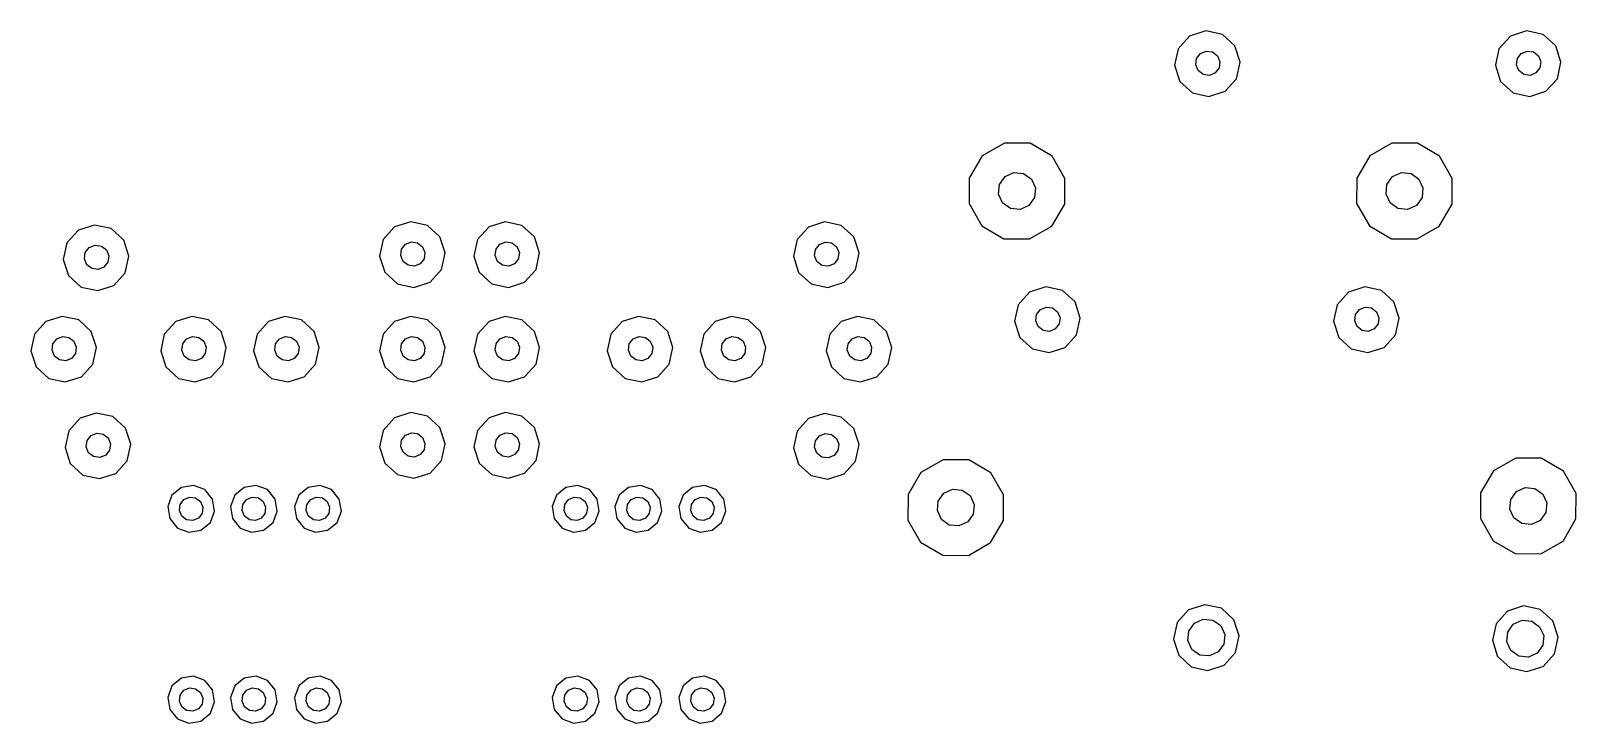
# Model space of a CAD drawing. Extents: x 7 to 220, y 5 to 125.
# Drawn here: x 157.9 to 219.8, y 46.8 to 74.6 of the extents above; entities that cross this region are included whole.
import ezdxf

# ---------------------------------------------------------------- set-up
doc = ezdxf.new("R2010")
doc.units = 0
doc.layers.add('ViasTop', color=7, linetype='CONTINUOUS')

msp = doc.modelspace()

# ---------------------------------------------------------------- linework, layer by layer
at = {"layer": 'ViasTop', "color": 1}
for p, q in [((204.34583, 74.377389), (203.887774, 73.872729)), ((204.994848, 74.585409), (204.34583, 74.377389)), ((205.660924, 74.441051), (204.994848, 74.585409)), ((206.165584, 73.982995), (205.660924, 74.441051)), ((217.20583, 74.377389), (216.747774, 73.872729)), ((217.854848, 74.585409), (217.20583, 74.377389)), ((218.520924, 74.441051), (217.854848, 74.585409)), ((219.025584, 73.982995), (218.520924, 74.441051)), ((203.887774, 73.872729), (203.743416, 73.206653)), ((204.781713, 73.681475), (205.01693, 73.776845)), ((205.01693, 73.776845), (205.268317, 73.741825)), ((205.268317, 73.741825), (205.468515, 73.585805)), ((206.373604, 73.333977), (206.165584, 73.982995)), ((216.747774, 73.872729), (216.603416, 73.206653)), ((217.641713, 73.681475), (217.87693, 73.776845)), ((217.87693, 73.776845), (218.128317, 73.741825)), ((218.128317, 73.741825), (218.328515, 73.585805)), ((219.233604, 73.333977), (219.025584, 73.982995)), ((203.743416, 73.206653), (203.951436, 72.557635)), ((204.590672, 73.22989), (204.625692, 73.481277)), ((204.686042, 72.994673), (204.590672, 73.22989)), ((204.625692, 73.481277), (204.781713, 73.681475)), ((205.528865, 73.099201), (205.372845, 72.899002)), ((205.468515, 73.585805), (205.563885, 73.350588)), ((205.563885, 73.350588), (205.528865, 73.099201)), ((206.229246, 72.667901), (206.373604, 73.333977)), ((216.603416, 73.206653), (216.811436, 72.557635)), ((217.450672, 73.22989), (217.485692, 73.481277)), ((217.546042, 72.994673), (217.450672, 73.22989)), ((217.485692, 73.481277), (217.641713, 73.681475)), ((218.388865, 73.099201), (218.232845, 72.899002)), ((218.328515, 73.585805), (218.423885, 73.350588)), ((218.423885, 73.350588), (218.388865, 73.099201)), ((219.089246, 72.667901), (219.233604, 73.333977)), ((203.951436, 72.557635), (204.456096, 72.099579)), ((204.886241, 72.838652), (204.686042, 72.994673)), ((205.137628, 72.803632), (204.886241, 72.838652)), ((205.372845, 72.899002), (205.137628, 72.803632)), ((205.77119, 72.163241), (206.229246, 72.667901)), ((216.811436, 72.557635), (217.316096, 72.099579)), ((217.746241, 72.838652), (217.546042, 72.994673)), ((217.997628, 72.803632), (217.746241, 72.838652)), ((218.232845, 72.899002), (217.997628, 72.803632)), ((218.63119, 72.163241), (219.089246, 72.667901)), ((204.456096, 72.099579), (205.122172, 71.955221)), ((205.122172, 71.955221), (205.77119, 72.163241)), ((217.316096, 72.099579), (217.982172, 71.955221)), ((217.982172, 71.955221), (218.63119, 72.163241)), ((196.92263, 70.083041), (196.03163, 69.573919)), ((197.94881, 70.078441), (196.92263, 70.083041)), ((198.83523, 69.561377), (197.94881, 70.078441)), ((212.45643, 70.083041), (211.56543, 69.573919)), ((213.48261, 70.078441), (212.45643, 70.083041)), ((214.36903, 69.561377), (213.48261, 70.078441)), ((196.03163, 69.573919), (195.51457, 68.687509)), ((199.34435, 68.670382), (198.83523, 69.561377)), ((211.56543, 69.573919), (211.04837, 68.687509)), ((214.87815, 68.670382), (214.36903, 69.561377)), ((196.94932, 68.743485), (197.30216, 68.904997)), ((197.30216, 68.904997), (197.68848, 68.868447)), ((197.68848, 68.868447), (198.00477, 68.643638)), ((212.48312, 68.743485), (212.83596, 68.904997)), ((212.83596, 68.904997), (213.22228, 68.868447)), ((213.22228, 68.868447), (213.53857, 68.643638)), ((195.51457, 68.687509), (195.50957, 67.661323)), ((196.68801, 68.040873), (196.72451, 68.427194)), ((196.72451, 68.427194), (196.94932, 68.743485)), ((198.00477, 68.643638), (198.16628, 68.290803)), ((198.16628, 68.290803), (198.12978, 67.904482)), ((199.33935, 67.644196), (199.34435, 68.670382)), ((211.04837, 68.687509), (211.04337, 67.661323)), ((212.22181, 68.040873), (212.25831, 68.427194)), ((212.25831, 68.427194), (212.48312, 68.743485)), ((213.53857, 68.643638), (213.70008, 68.290803)), ((213.70008, 68.290803), (213.66358, 67.904482)), ((214.87315, 67.644196), (214.87815, 68.670382)), ((195.50957, 67.661323), (196.0187, 66.770327)), ((196.84952, 67.688038), (196.68801, 68.040873)), ((197.16581, 67.463229), (196.84952, 67.688038)), ((197.90497, 67.5882), (197.55213, 67.426689)), ((198.12978, 67.904482), (197.90497, 67.5882)), ((198.82229, 66.757785), (199.33935, 67.644196)), ((211.04337, 67.661323), (211.5525, 66.770327)), ((212.38332, 67.688038), (212.22181, 68.040873)), ((212.69961, 67.463229), (212.38332, 67.688038)), ((213.43877, 67.5882), (213.08593, 67.426689)), ((213.66358, 67.904482), (213.43877, 67.5882)), ((214.35609, 66.757785), (214.87315, 67.644196)), ((173.124848, 66.933609), (172.47583, 66.725589)), ((173.790924, 66.789251), (173.124848, 66.933609)), ((176.909848, 66.933609), (176.26083, 66.725589)), ((177.575924, 66.789251), (176.909848, 66.933609)), ((189.715848, 66.929509), (189.06683, 66.721489)), ((190.381924, 66.785151), (189.715848, 66.929509)), ((197.55213, 67.426689), (197.16581, 67.463229)), ((213.08593, 67.426689), (212.69961, 67.463229)), ((159.79683, 66.595389), (159.338774, 66.090729)), ((160.445848, 66.803409), (159.79683, 66.595389)), ((161.111924, 66.659051), (160.445848, 66.803409)), ((161.616584, 66.200995), (161.111924, 66.659051)), ((172.47583, 66.725589), (172.017774, 66.220929)), ((174.295584, 66.331195), (173.790924, 66.789251)), ((174.503604, 65.682177), (174.295584, 66.331195)), ((176.26083, 66.725589), (175.802774, 66.220929)), ((178.080584, 66.331195), (177.575924, 66.789251)), ((178.288604, 65.682177), (178.080584, 66.331195)), ((189.06683, 66.721489), (188.608774, 66.216829)), ((190.886584, 66.327095), (190.381924, 66.785151)), ((191.094604, 65.678077), (190.886584, 66.327095)), ((196.0187, 66.770327), (196.90511, 66.253264)), ((197.93129, 66.248664), (198.82229, 66.757785)), ((211.5525, 66.770327), (212.43891, 66.253264)), ((213.46509, 66.248664), (214.35609, 66.757785)), ((159.338774, 66.090729), (159.194416, 65.424653)), ((160.041672, 65.44789), (160.076692, 65.699277)), ((160.076692, 65.699277), (160.232713, 65.899475)), ((160.232713, 65.899475), (160.46793, 65.994845)), ((160.46793, 65.994845), (160.719317, 65.959825)), ((160.719317, 65.959825), (160.919515, 65.803805)), ((160.919515, 65.803805), (161.014885, 65.568588)), ((161.824604, 65.551977), (161.616584, 66.200995)), ((172.017774, 66.220929), (171.873416, 65.554853)), ((172.720672, 65.57809), (172.755692, 65.829477)), ((172.755692, 65.829477), (172.911713, 66.029675)), ((172.911713, 66.029675), (173.14693, 66.125045)), ((173.14693, 66.125045), (173.398317, 66.090025)), ((173.398317, 66.090025), (173.598515, 65.934005)), ((173.598515, 65.934005), (173.693885, 65.698788)), ((173.693885, 65.698788), (173.658865, 65.447401)), ((174.359246, 65.016101), (174.503604, 65.682177)), ((175.802774, 66.220929), (175.658416, 65.554853)), ((176.505672, 65.57809), (176.540692, 65.829477)), ((176.540692, 65.829477), (176.696713, 66.029675)), ((176.696713, 66.029675), (176.93193, 66.125045)), ((176.93193, 66.125045), (177.183317, 66.090025)), ((177.183317, 66.090025), (177.383515, 65.934005)), ((177.383515, 65.934005), (177.478885, 65.698788)), ((177.478885, 65.698788), (177.443865, 65.447401)), ((178.144246, 65.016101), (178.288604, 65.682177)), ((188.608774, 66.216829), (188.464416, 65.550753)), ((189.311672, 65.57399), (189.346692, 65.825377)), ((189.346692, 65.825377), (189.502713, 66.025575)), ((189.502713, 66.025575), (189.73793, 66.120945)), ((189.73793, 66.120945), (189.989317, 66.085925)), ((189.989317, 66.085925), (190.189515, 65.929905)), ((190.189515, 65.929905), (190.284885, 65.694688)), ((190.284885, 65.694688), (190.249865, 65.443301)), ((190.950246, 65.012001), (191.094604, 65.678077)), ((196.90511, 66.253264), (197.93129, 66.248664)), ((212.43891, 66.253264), (213.46509, 66.248664)), ((159.194416, 65.424653), (159.402436, 64.775635)), ((160.137042, 65.212673), (160.041672, 65.44789)), ((160.337241, 65.056652), (160.137042, 65.212673)), ((160.588628, 65.021632), (160.337241, 65.056652)), ((160.823845, 65.117002), (160.588628, 65.021632)), ((160.979865, 65.317201), (160.823845, 65.117002)), ((161.014885, 65.568588), (160.979865, 65.317201)), ((161.680246, 64.885901), (161.824604, 65.551977)), ((171.873416, 65.554853), (172.081436, 64.905835)), ((172.816042, 65.342873), (172.720672, 65.57809)), ((173.016241, 65.186852), (172.816042, 65.342873)), ((173.267628, 65.151832), (173.016241, 65.186852)), ((173.502845, 65.247202), (173.267628, 65.151832)), ((173.658865, 65.447401), (173.502845, 65.247202)), ((175.658416, 65.554853), (175.866436, 64.905835)), ((176.601042, 65.342873), (176.505672, 65.57809)), ((176.801241, 65.186852), (176.601042, 65.342873)), ((177.052628, 65.151832), (176.801241, 65.186852)), ((177.287845, 65.247202), (177.052628, 65.151832)), ((177.443865, 65.447401), (177.287845, 65.247202)), ((188.464416, 65.550753), (188.672436, 64.901735)), ((189.407042, 65.338773), (189.311672, 65.57399)), ((189.607241, 65.182752), (189.407042, 65.338773)), ((189.858628, 65.147732), (189.607241, 65.182752)), ((190.093845, 65.243102), (189.858628, 65.147732)), ((190.249865, 65.443301), (190.093845, 65.243102)), ((159.402436, 64.775635), (159.907096, 64.317579)), ((161.22219, 64.381241), (161.680246, 64.885901)), ((172.081436, 64.905835), (172.586096, 64.447779)), ((172.586096, 64.447779), (173.252172, 64.303421)), ((173.252172, 64.303421), (173.90119, 64.511441)), ((173.90119, 64.511441), (174.359246, 65.016101)), ((175.866436, 64.905835), (176.371096, 64.447779)), ((176.371096, 64.447779), (177.037172, 64.303421)), ((177.037172, 64.303421), (177.68619, 64.511441)), ((177.68619, 64.511441), (178.144246, 65.016101)), ((188.672436, 64.901735), (189.177096, 64.443679)), ((189.177096, 64.443679), (189.843172, 64.299321)), ((189.843172, 64.299321), (190.49219, 64.507341)), ((190.49219, 64.507341), (190.950246, 65.012001)), ((159.907096, 64.317579), (160.573172, 64.173221)), ((160.573172, 64.173221), (161.22219, 64.381241)), ((197.93383, 64.112889), (197.475774, 63.608229)), ((198.582848, 64.320909), (197.93383, 64.112889)), ((199.248924, 64.176551), (198.582848, 64.320909)), ((199.753584, 63.718495), (199.248924, 64.176551)), ((210.71883, 64.112889), (210.260774, 63.608229)), ((211.367848, 64.320909), (210.71883, 64.112889)), ((212.033924, 64.176551), (211.367848, 64.320909)), ((212.538584, 63.718495), (212.033924, 64.176551)), ((197.475774, 63.608229), (197.331416, 62.942153)), ((198.178672, 62.96539), (198.213692, 63.216777)), ((198.213692, 63.216777), (198.369713, 63.416975)), ((198.369713, 63.416975), (198.60493, 63.512345)), ((198.60493, 63.512345), (198.856317, 63.477325)), ((198.856317, 63.477325), (199.056515, 63.321305)), ((199.056515, 63.321305), (199.151885, 63.086088)), ((199.961604, 63.069477), (199.753584, 63.718495)), ((210.260774, 63.608229), (210.116416, 62.942153)), ((210.963672, 62.96539), (210.998692, 63.216777)), ((210.998692, 63.216777), (211.154713, 63.416975)), ((211.154713, 63.416975), (211.38993, 63.512345)), ((211.38993, 63.512345), (211.641317, 63.477325)), ((211.641317, 63.477325), (211.841515, 63.321305)), ((211.841515, 63.321305), (211.936885, 63.086088)), ((212.746604, 63.069477), (212.538584, 63.718495)), ((158.49783, 62.932789), (158.039774, 62.428129)), ((159.146848, 63.140809), (158.49783, 62.932789)), ((159.812924, 62.996451), (159.146848, 63.140809)), ((160.317584, 62.538395), (159.812924, 62.996451)), ((163.70183, 62.932789), (163.243774, 62.428129)), ((164.350848, 63.140809), (163.70183, 62.932789)), ((165.016924, 62.996451), (164.350848, 63.140809)), ((165.521584, 62.538395), (165.016924, 62.996451)), ((167.42583, 62.932789), (166.967774, 62.428129)), ((168.074848, 63.140809), (167.42583, 62.932789)), ((168.740924, 62.996451), (168.074848, 63.140809)), ((169.245584, 62.538395), (168.740924, 62.996451)), ((172.47583, 62.932789), (172.017774, 62.428129)), ((173.124848, 63.140809), (172.47583, 62.932789)), ((173.790924, 62.996451), (173.124848, 63.140809)), ((174.295584, 62.538395), (173.790924, 62.996451)), ((176.26083, 62.932789), (175.802774, 62.428129)), ((176.909848, 63.140809), (176.26083, 62.932789)), ((177.575924, 62.996451), (176.909848, 63.140809)), ((178.080584, 62.538395), (177.575924, 62.996451)), ((181.60483, 62.932789), (181.146774, 62.428129)), ((182.253848, 63.140809), (181.60483, 62.932789)), ((182.919924, 62.996451), (182.253848, 63.140809)), ((183.424584, 62.538395), (182.919924, 62.996451)), ((185.32983, 62.932789), (184.871774, 62.428129)), ((185.978848, 63.140809), (185.32983, 62.932789)), ((186.644924, 62.996451), (185.978848, 63.140809)), ((187.149584, 62.538395), (186.644924, 62.996451)), ((190.37883, 62.932789), (189.920774, 62.428129)), ((191.027848, 63.140809), (190.37883, 62.932789)), ((191.693924, 62.996451), (191.027848, 63.140809)), ((192.198584, 62.538395), (191.693924, 62.996451)), ((197.331416, 62.942153), (197.539436, 62.293135)), ((198.274042, 62.730173), (198.178672, 62.96539)), ((198.474241, 62.574152), (198.274042, 62.730173)), ((198.725628, 62.539132), (198.474241, 62.574152)), ((198.960845, 62.634502), (198.725628, 62.539132)), ((199.116865, 62.834701), (198.960845, 62.634502)), ((199.151885, 63.086088), (199.116865, 62.834701)), ((199.817246, 62.403401), (199.961604, 63.069477)), ((210.116416, 62.942153), (210.324436, 62.293135)), ((211.059042, 62.730173), (210.963672, 62.96539)), ((211.259241, 62.574152), (211.059042, 62.730173)), ((211.510628, 62.539132), (211.259241, 62.574152)), ((211.745845, 62.634502), (211.510628, 62.539132)), ((211.901865, 62.834701), (211.745845, 62.634502)), ((211.936885, 63.086088), (211.901865, 62.834701)), ((212.602246, 62.403401), (212.746604, 63.069477)), ((158.039774, 62.428129), (157.895416, 61.762053)), ((158.742672, 61.78529), (158.777692, 62.036677)), ((158.777692, 62.036677), (158.933713, 62.236875)), ((158.933713, 62.236875), (159.16893, 62.332245)), ((159.16893, 62.332245), (159.420317, 62.297225)), ((159.420317, 62.297225), (159.620515, 62.141205)), ((159.620515, 62.141205), (159.715885, 61.905988)), ((160.525604, 61.889377), (160.317584, 62.538395)), ((163.243774, 62.428129), (163.099416, 61.762053)), ((163.946672, 61.78529), (163.981692, 62.036677)), ((163.981692, 62.036677), (164.137713, 62.236875)), ((164.137713, 62.236875), (164.37293, 62.332245)), ((164.37293, 62.332245), (164.624317, 62.297225)), ((164.624317, 62.297225), (164.824515, 62.141205)), ((164.824515, 62.141205), (164.919885, 61.905988)), ((165.729604, 61.889377), (165.521584, 62.538395)), ((166.967774, 62.428129), (166.823416, 61.762053)), ((167.670672, 61.78529), (167.705692, 62.036677)), ((167.705692, 62.036677), (167.861713, 62.236875)), ((167.861713, 62.236875), (168.09693, 62.332245)), ((168.09693, 62.332245), (168.348317, 62.297225)), ((168.348317, 62.297225), (168.548515, 62.141205)), ((168.548515, 62.141205), (168.643885, 61.905988)), ((169.453604, 61.889377), (169.245584, 62.538395)), ((172.017774, 62.428129), (171.873416, 61.762053)), ((172.720672, 61.78529), (172.755692, 62.036677)), ((172.755692, 62.036677), (172.911713, 62.236875)), ((172.911713, 62.236875), (173.14693, 62.332245)), ((173.14693, 62.332245), (173.398317, 62.297225)), ((173.398317, 62.297225), (173.598515, 62.141205)), ((173.598515, 62.141205), (173.693885, 61.905988)), ((174.503604, 61.889377), (174.295584, 62.538395)), ((175.802774, 62.428129), (175.658416, 61.762053)), ((176.505672, 61.78529), (176.540692, 62.036677)), ((176.540692, 62.036677), (176.696713, 62.236875)), ((176.696713, 62.236875), (176.93193, 62.332245)), ((176.93193, 62.332245), (177.183317, 62.297225)), ((177.183317, 62.297225), (177.383515, 62.141205)), ((177.383515, 62.141205), (177.478885, 61.905988)), ((178.288604, 61.889377), (178.080584, 62.538395)), ((181.146774, 62.428129), (181.002416, 61.762053)), ((181.849672, 61.78529), (181.884692, 62.036677)), ((181.884692, 62.036677), (182.040713, 62.236875)), ((182.040713, 62.236875), (182.27593, 62.332245)), ((182.27593, 62.332245), (182.527317, 62.297225)), ((182.527317, 62.297225), (182.727515, 62.141205)), ((182.727515, 62.141205), (182.822885, 61.905988)), ((183.632604, 61.889377), (183.424584, 62.538395)), ((184.871774, 62.428129), (184.727416, 61.762053)), ((185.574672, 61.78529), (185.609692, 62.036677)), ((185.609692, 62.036677), (185.765713, 62.236875)), ((185.765713, 62.236875), (186.00093, 62.332245)), ((186.00093, 62.332245), (186.252317, 62.297225)), ((186.252317, 62.297225), (186.452515, 62.141205)), ((186.452515, 62.141205), (186.547885, 61.905988)), ((187.357604, 61.889377), (187.149584, 62.538395)), ((189.920774, 62.428129), (189.776416, 61.762053)), ((190.623672, 61.78529), (190.658692, 62.036677)), ((190.658692, 62.036677), (190.814713, 62.236875)), ((190.814713, 62.236875), (191.04993, 62.332245)), ((191.04993, 62.332245), (191.301317, 62.297225)), ((191.301317, 62.297225), (191.501515, 62.141205)), ((191.501515, 62.141205), (191.596885, 61.905988)), ((192.406604, 61.889377), (192.198584, 62.538395)), ((197.539436, 62.293135), (198.044096, 61.835079)), ((199.35919, 61.898741), (199.817246, 62.403401)), ((210.324436, 62.293135), (210.829096, 61.835079)), ((212.14419, 61.898741), (212.602246, 62.403401)), ((157.895416, 61.762053), (158.103436, 61.113035)), ((158.838042, 61.550073), (158.742672, 61.78529)), ((159.038241, 61.394052), (158.838042, 61.550073)), ((159.289628, 61.359032), (159.038241, 61.394052)), ((159.524845, 61.454402), (159.289628, 61.359032)), ((159.680865, 61.654601), (159.524845, 61.454402)), ((159.715885, 61.905988), (159.680865, 61.654601)), ((160.381246, 61.223301), (160.525604, 61.889377)), ((163.099416, 61.762053), (163.307436, 61.113035)), ((164.042042, 61.550073), (163.946672, 61.78529)), ((164.242241, 61.394052), (164.042042, 61.550073)), ((164.493628, 61.359032), (164.242241, 61.394052)), ((164.728845, 61.454402), (164.493628, 61.359032)), ((164.884865, 61.654601), (164.728845, 61.454402)), ((164.919885, 61.905988), (164.884865, 61.654601)), ((165.585246, 61.223301), (165.729604, 61.889377)), ((166.823416, 61.762053), (167.031436, 61.113035)), ((167.766042, 61.550073), (167.670672, 61.78529)), ((167.966241, 61.394052), (167.766042, 61.550073)), ((168.217628, 61.359032), (167.966241, 61.394052)), ((168.452845, 61.454402), (168.217628, 61.359032)), ((168.608865, 61.654601), (168.452845, 61.454402)), ((168.643885, 61.905988), (168.608865, 61.654601)), ((169.309246, 61.223301), (169.453604, 61.889377)), ((171.873416, 61.762053), (172.081436, 61.113035)), ((172.816042, 61.550073), (172.720672, 61.78529)), ((173.016241, 61.394052), (172.816042, 61.550073)), ((173.267628, 61.359032), (173.016241, 61.394052)), ((173.502845, 61.454402), (173.267628, 61.359032)), ((173.658865, 61.654601), (173.502845, 61.454402)), ((173.693885, 61.905988), (173.658865, 61.654601)), ((174.359246, 61.223301), (174.503604, 61.889377)), ((175.658416, 61.762053), (175.866436, 61.113035)), ((176.601042, 61.550073), (176.505672, 61.78529)), ((176.801241, 61.394052), (176.601042, 61.550073)), ((177.052628, 61.359032), (176.801241, 61.394052)), ((177.287845, 61.454402), (177.052628, 61.359032)), ((177.443865, 61.654601), (177.287845, 61.454402)), ((177.478885, 61.905988), (177.443865, 61.654601)), ((178.144246, 61.223301), (178.288604, 61.889377)), ((181.002416, 61.762053), (181.210436, 61.113035)), ((181.945042, 61.550073), (181.849672, 61.78529)), ((182.145241, 61.394052), (181.945042, 61.550073)), ((182.396628, 61.359032), (182.145241, 61.394052)), ((182.631845, 61.454402), (182.396628, 61.359032)), ((182.787865, 61.654601), (182.631845, 61.454402)), ((182.822885, 61.905988), (182.787865, 61.654601)), ((183.488246, 61.223301), (183.632604, 61.889377)), ((184.727416, 61.762053), (184.935436, 61.113035)), ((185.670042, 61.550073), (185.574672, 61.78529)), ((185.870241, 61.394052), (185.670042, 61.550073)), ((186.121628, 61.359032), (185.870241, 61.394052)), ((186.356845, 61.454402), (186.121628, 61.359032)), ((186.512865, 61.654601), (186.356845, 61.454402)), ((186.547885, 61.905988), (186.512865, 61.654601)), ((187.213246, 61.223301), (187.357604, 61.889377)), ((189.776416, 61.762053), (189.984436, 61.113035)), ((190.719042, 61.550073), (190.623672, 61.78529)), ((190.919241, 61.394052), (190.719042, 61.550073)), ((191.170628, 61.359032), (190.919241, 61.394052)), ((191.405845, 61.454402), (191.170628, 61.359032)), ((191.561865, 61.654601), (191.405845, 61.454402)), ((191.596885, 61.905988), (191.561865, 61.654601)), ((192.262246, 61.223301), (192.406604, 61.889377)), ((198.044096, 61.835079), (198.710172, 61.690721)), ((198.710172, 61.690721), (199.35919, 61.898741)), ((210.829096, 61.835079), (211.495172, 61.690721)), ((211.495172, 61.690721), (212.14419, 61.898741)), ((158.103436, 61.113035), (158.608096, 60.654979)), ((159.274172, 60.510621), (159.92319, 60.718641)), ((159.92319, 60.718641), (160.381246, 61.223301)), ((163.307436, 61.113035), (163.812096, 60.654979)), ((164.478172, 60.510621), (165.12719, 60.718641)), ((165.12719, 60.718641), (165.585246, 61.223301)), ((167.031436, 61.113035), (167.536096, 60.654979)), ((168.202172, 60.510621), (168.85119, 60.718641)), ((168.85119, 60.718641), (169.309246, 61.223301)), ((172.081436, 61.113035), (172.586096, 60.654979)), ((173.252172, 60.510621), (173.90119, 60.718641)), ((173.90119, 60.718641), (174.359246, 61.223301)), ((175.866436, 61.113035), (176.371096, 60.654979)), ((177.037172, 60.510621), (177.68619, 60.718641)), ((177.68619, 60.718641), (178.144246, 61.223301)), ((181.210436, 61.113035), (181.715096, 60.654979)), ((182.381172, 60.510621), (183.03019, 60.718641)), ((183.03019, 60.718641), (183.488246, 61.223301)), ((184.935436, 61.113035), (185.440096, 60.654979)), ((186.106172, 60.510621), (186.75519, 60.718641)), ((186.75519, 60.718641), (187.213246, 61.223301)), ((189.984436, 61.113035), (190.489096, 60.654979)), ((191.155172, 60.510621), (191.80419, 60.718641)), ((191.80419, 60.718641), (192.262246, 61.223301)), ((158.608096, 60.654979), (159.274172, 60.510621)), ((163.812096, 60.654979), (164.478172, 60.510621)), ((167.536096, 60.654979), (168.202172, 60.510621)), ((172.586096, 60.654979), (173.252172, 60.510621)), ((176.371096, 60.654979), (177.037172, 60.510621)), ((181.715096, 60.654979), (182.381172, 60.510621)), ((185.440096, 60.654979), (186.106172, 60.510621)), ((190.489096, 60.654979), (191.155172, 60.510621)), ((159.86883, 59.057089), (159.410774, 58.552429)), ((160.517848, 59.265109), (159.86883, 59.057089)), ((161.183924, 59.120751), (160.517848, 59.265109)), ((161.688584, 58.662695), (161.183924, 59.120751)), ((172.47583, 59.074289), (172.017774, 58.569629)), ((173.124848, 59.282309), (172.47583, 59.074289)), ((173.790924, 59.137951), (173.124848, 59.282309)), ((174.295584, 58.679895), (173.790924, 59.137951)), ((176.26083, 59.074289), (175.802774, 58.569629)), ((176.909848, 59.282309), (176.26083, 59.074289)), ((177.575924, 59.137951), (176.909848, 59.282309)), ((178.080584, 58.679895), (177.575924, 59.137951)), ((189.06683, 59.040089), (188.608774, 58.535429)), ((189.715848, 59.248109), (189.06683, 59.040089)), ((190.381924, 59.103751), (189.715848, 59.248109)), ((190.886584, 58.645695), (190.381924, 59.103751)), ((159.410774, 58.552429), (159.266416, 57.886353)), ((160.148692, 58.160977), (160.304713, 58.361175)), ((160.304713, 58.361175), (160.53993, 58.456545)), ((160.53993, 58.456545), (160.791317, 58.421525)), ((160.791317, 58.421525), (160.991515, 58.265505)), ((160.991515, 58.265505), (161.086885, 58.030288)), ((161.896604, 58.013677), (161.688584, 58.662695)), ((172.017774, 58.569629), (171.873416, 57.903553)), ((172.755692, 58.178177), (172.911713, 58.378375)), ((172.911713, 58.378375), (173.14693, 58.473745)), ((173.14693, 58.473745), (173.398317, 58.438725)), ((173.398317, 58.438725), (173.598515, 58.282705)), ((173.598515, 58.282705), (173.693885, 58.047488)), ((174.503604, 58.030877), (174.295584, 58.679895)), ((175.802774, 58.569629), (175.658416, 57.903553)), ((176.540692, 58.178177), (176.696713, 58.378375)), ((176.696713, 58.378375), (176.93193, 58.473745)), ((176.93193, 58.473745), (177.183317, 58.438725)), ((177.183317, 58.438725), (177.383515, 58.282705)), ((177.383515, 58.282705), (177.478885, 58.047488)), ((178.288604, 58.030877), (178.080584, 58.679895)), ((188.608774, 58.535429), (188.464416, 57.869353)), ((189.346692, 58.143977), (189.502713, 58.344175)), ((189.502713, 58.344175), (189.73793, 58.439545)), ((189.73793, 58.439545), (189.989317, 58.404525)), ((189.989317, 58.404525), (190.189515, 58.248505)), ((190.189515, 58.248505), (190.284885, 58.013288)), ((191.094604, 57.996677), (190.886584, 58.645695)), ((159.266416, 57.886353), (159.474436, 57.237335)), ((160.113672, 57.90959), (160.148692, 58.160977)), ((160.209042, 57.674373), (160.113672, 57.90959)), ((160.409241, 57.518352), (160.209042, 57.674373)), ((161.051865, 57.778901), (160.895845, 57.578702)), ((161.086885, 58.030288), (161.051865, 57.778901)), ((161.752246, 57.347601), (161.896604, 58.013677)), ((171.873416, 57.903553), (172.081436, 57.254535)), ((172.720672, 57.92679), (172.755692, 58.178177)), ((172.816042, 57.691573), (172.720672, 57.92679)), ((173.016241, 57.535552), (172.816042, 57.691573)), ((173.658865, 57.796101), (173.502845, 57.595902)), ((173.693885, 58.047488), (173.658865, 57.796101)), ((174.359246, 57.364801), (174.503604, 58.030877)), ((175.658416, 57.903553), (175.866436, 57.254535)), ((176.505672, 57.92679), (176.540692, 58.178177)), ((176.601042, 57.691573), (176.505672, 57.92679)), ((176.801241, 57.535552), (176.601042, 57.691573)), ((177.443865, 57.796101), (177.287845, 57.595902)), ((177.478885, 58.047488), (177.443865, 57.796101)), ((178.144246, 57.364801), (178.288604, 58.030877)), ((188.464416, 57.869353), (188.672436, 57.220335)), ((189.311672, 57.89259), (189.346692, 58.143977)), ((189.407042, 57.657373), (189.311672, 57.89259)), ((189.607241, 57.501352), (189.407042, 57.657373)), ((190.249865, 57.761901), (190.093845, 57.561702)), ((190.284885, 58.013288), (190.249865, 57.761901)), ((190.950246, 57.330601), (191.094604, 57.996677)), ((159.474436, 57.237335), (159.979096, 56.779279)), ((160.660628, 57.483332), (160.409241, 57.518352)), ((160.895845, 57.578702), (160.660628, 57.483332)), ((161.29419, 56.842941), (161.752246, 57.347601)), ((172.081436, 57.254535), (172.586096, 56.796479)), ((173.267628, 57.500532), (173.016241, 57.535552)), ((173.502845, 57.595902), (173.267628, 57.500532)), ((173.90119, 56.860141), (174.359246, 57.364801)), ((175.866436, 57.254535), (176.371096, 56.796479)), ((177.052628, 57.500532), (176.801241, 57.535552)), ((177.287845, 57.595902), (177.052628, 57.500532)), ((177.68619, 56.860141), (178.144246, 57.364801)), ((188.672436, 57.220335), (189.177096, 56.762279)), ((189.858628, 57.466332), (189.607241, 57.501352)), ((190.093845, 57.561702), (189.858628, 57.466332)), ((190.49219, 56.825941), (190.950246, 57.330601)), ((194.46823, 57.393631), (193.57723, 56.884509)), ((195.49441, 57.389031), (194.46823, 57.393631)), ((196.38083, 56.871967), (195.49441, 57.389031)), ((217.41863, 57.456431), (216.52763, 56.947309)), ((218.44481, 57.451831), (217.41863, 57.456431)), ((219.33123, 56.934767), (218.44481, 57.451831)), ((159.979096, 56.779279), (160.645172, 56.634921)), ((160.645172, 56.634921), (161.29419, 56.842941)), ((172.586096, 56.796479), (173.252172, 56.652121)), ((173.252172, 56.652121), (173.90119, 56.860141)), ((176.371096, 56.796479), (177.037172, 56.652121)), ((177.037172, 56.652121), (177.68619, 56.860141)), ((189.177096, 56.762279), (189.843172, 56.617921)), ((189.843172, 56.617921), (190.49219, 56.825941)), ((193.57723, 56.884509), (193.06017, 55.998099)), ((196.88995, 55.980972), (196.38083, 56.871967)), ((216.52763, 56.947309), (216.01057, 56.060899)), ((219.84035, 56.043772), (219.33123, 56.934767)), ((163.55015, 55.971692), (163.378931, 55.513445)), ((163.927554, 56.282936), (163.55015, 55.971692)), ((163.882312, 55.603007), (164.030875, 55.797562)), ((164.410018, 56.363776), (163.927554, 56.282936)), ((164.030875, 55.797562), (164.256812, 55.891772)), ((164.256812, 55.891772), (164.499584, 55.860392)), ((164.868265, 56.192557), (164.410018, 56.363776)), ((164.499584, 55.860392), (164.694139, 55.711829)), ((165.179509, 55.815153), (164.868265, 56.192557)), ((165.260349, 55.332689), (165.179509, 55.815153)), ((166.06415, 55.971692), (165.892931, 55.513445)), ((166.441554, 56.282936), (166.06415, 55.971692)), ((166.396312, 55.603007), (166.544875, 55.797562)), ((166.924018, 56.363776), (166.441554, 56.282936)), ((166.544875, 55.797562), (166.770812, 55.891772)), ((166.770812, 55.891772), (167.013584, 55.860392)), ((167.382265, 56.192557), (166.924018, 56.363776)), ((167.013584, 55.860392), (167.208139, 55.711829)), ((167.693509, 55.815153), (167.382265, 56.192557)), ((167.774349, 55.332689), (167.693509, 55.815153)), ((168.63015, 55.971692), (168.458931, 55.513445)), ((169.007554, 56.282936), (168.63015, 55.971692)), ((168.962312, 55.603007), (169.110875, 55.797562)), ((169.490018, 56.363776), (169.007554, 56.282936)), ((169.110875, 55.797562), (169.336812, 55.891772)), ((169.336812, 55.891772), (169.579584, 55.860392)), ((169.948265, 56.192557), (169.490018, 56.363776)), ((169.579584, 55.860392), (169.774139, 55.711829)), ((170.259509, 55.815153), (169.948265, 56.192557)), ((170.340349, 55.332689), (170.259509, 55.815153)), ((178.96615, 55.971692), (178.794931, 55.513445)), ((179.343554, 56.282936), (178.96615, 55.971692)), ((179.298312, 55.603007), (179.446875, 55.797562)), ((179.826018, 56.363776), (179.343554, 56.282936)), ((179.446875, 55.797562), (179.672812, 55.891772)), ((179.672812, 55.891772), (179.915584, 55.860392)), ((180.284265, 56.192557), (179.826018, 56.363776)), ((179.915584, 55.860392), (180.110139, 55.711829)), ((180.595509, 55.815153), (180.284265, 56.192557)), ((180.676349, 55.332689), (180.595509, 55.815153)), ((181.48015, 55.971692), (181.308931, 55.513445)), ((181.857554, 56.282936), (181.48015, 55.971692)), ((181.812312, 55.603007), (181.960875, 55.797562)), ((182.340018, 56.363776), (181.857554, 56.282936)), ((181.960875, 55.797562), (182.186812, 55.891772)), ((182.186812, 55.891772), (182.429584, 55.860392)), ((182.798265, 56.192557), (182.340018, 56.363776)), ((182.429584, 55.860392), (182.624139, 55.711829)), ((183.109509, 55.815153), (182.798265, 56.192557)), ((183.190349, 55.332689), (183.109509, 55.815153)), ((184.04515, 55.971692), (183.873931, 55.513445)), ((184.422554, 56.282936), (184.04515, 55.971692)), ((184.377312, 55.603007), (184.525875, 55.797562)), ((184.905018, 56.363776), (184.422554, 56.282936)), ((184.525875, 55.797562), (184.751812, 55.891772)), ((184.751812, 55.891772), (184.994584, 55.860392)), ((185.363265, 56.192557), (184.905018, 56.363776)), ((184.994584, 55.860392), (185.189139, 55.711829)), ((185.674509, 55.815153), (185.363265, 56.192557)), ((185.755349, 55.332689), (185.674509, 55.815153)), ((193.06017, 55.998099), (193.05517, 54.971913)), ((194.27011, 55.737784), (194.49492, 56.054075)), ((194.49492, 56.054075), (194.84776, 56.215587)), ((194.84776, 56.215587), (195.23408, 56.179037)), ((195.23408, 56.179037), (195.55037, 55.954228)), ((195.55037, 55.954228), (195.71188, 55.601393)), ((196.88495, 54.954786), (196.88995, 55.980972)), ((216.01057, 56.060899), (216.00557, 55.034713)), ((217.18401, 55.414263), (217.22051, 55.800584)), ((217.22051, 55.800584), (217.44532, 56.116875)), ((217.44532, 56.116875), (217.79816, 56.278387)), ((217.79816, 56.278387), (218.18448, 56.241837)), ((218.18448, 56.241837), (218.50077, 56.017028)), ((218.50077, 56.017028), (218.66228, 55.664193)), ((219.83535, 55.017586), (219.84035, 56.043772)), ((163.378931, 55.513445), (163.459771, 55.030982)), ((163.850932, 55.360236), (163.882312, 55.603007)), ((163.945142, 55.134299), (163.850932, 55.360236)), ((164.139697, 54.985736), (163.945142, 55.134299)), ((164.756969, 55.243121), (164.608405, 55.048566)), ((164.694139, 55.711829), (164.788349, 55.485892)), ((164.788349, 55.485892), (164.756969, 55.243121)), ((165.089129, 54.874442), (165.260349, 55.332689)), ((165.892931, 55.513445), (165.973771, 55.030982)), ((166.364932, 55.360236), (166.396312, 55.603007)), ((166.459142, 55.134299), (166.364932, 55.360236)), ((166.653697, 54.985736), (166.459142, 55.134299)), ((167.270969, 55.243121), (167.122405, 55.048566)), ((167.208139, 55.711829), (167.302349, 55.485892)), ((167.302349, 55.485892), (167.270969, 55.243121)), ((167.603129, 54.874442), (167.774349, 55.332689)), ((168.458931, 55.513445), (168.539771, 55.030982)), ((168.930932, 55.360236), (168.962312, 55.603007)), ((169.025142, 55.134299), (168.930932, 55.360236)), ((169.219697, 54.985736), (169.025142, 55.134299)), ((169.836969, 55.243121), (169.688405, 55.048566)), ((169.774139, 55.711829), (169.868349, 55.485892)), ((169.868349, 55.485892), (169.836969, 55.243121)), ((170.169129, 54.874442), (170.340349, 55.332689)), ((178.794931, 55.513445), (178.875771, 55.030982)), ((179.266932, 55.360236), (179.298312, 55.603007)), ((179.361142, 55.134299), (179.266932, 55.360236)), ((179.555697, 54.985736), (179.361142, 55.134299)), ((180.172969, 55.243121), (180.024405, 55.048566)), ((180.110139, 55.711829), (180.204349, 55.485892)), ((180.204349, 55.485892), (180.172969, 55.243121)), ((180.505129, 54.874442), (180.676349, 55.332689)), ((181.308931, 55.513445), (181.389771, 55.030982)), ((181.780932, 55.360236), (181.812312, 55.603007)), ((181.875142, 55.134299), (181.780932, 55.360236)), ((182.069697, 54.985736), (181.875142, 55.134299)), ((182.686969, 55.243121), (182.538405, 55.048566)), ((182.624139, 55.711829), (182.718349, 55.485892)), ((182.718349, 55.485892), (182.686969, 55.243121)), ((183.019129, 54.874442), (183.190349, 55.332689)), ((183.873931, 55.513445), (183.954771, 55.030982)), ((184.345932, 55.360236), (184.377312, 55.603007)), ((184.440142, 55.134299), (184.345932, 55.360236)), ((184.634697, 54.985736), (184.440142, 55.134299)), ((185.251969, 55.243121), (185.103405, 55.048566)), ((185.189139, 55.711829), (185.283349, 55.485892)), ((185.283349, 55.485892), (185.251969, 55.243121)), ((185.584129, 54.874442), (185.755349, 55.332689)), ((194.23361, 55.351463), (194.27011, 55.737784)), ((194.39512, 54.998628), (194.23361, 55.351463)), ((195.67538, 55.215072), (195.45057, 54.89879)), ((195.71188, 55.601393), (195.67538, 55.215072)), ((217.34552, 55.061428), (217.18401, 55.414263)), ((218.62578, 55.277872), (218.40097, 54.96159)), ((218.66228, 55.664193), (218.62578, 55.277872)), ((163.459771, 55.030982), (163.771015, 54.653578)), ((163.771015, 54.653578), (164.229262, 54.482358)), ((164.382469, 54.954356), (164.139697, 54.985736)), ((164.229262, 54.482358), (164.711725, 54.563198)), ((164.608405, 55.048566), (164.382469, 54.954356)), ((164.711725, 54.563198), (165.089129, 54.874442)), ((165.973771, 55.030982), (166.285015, 54.653578)), ((166.285015, 54.653578), (166.743262, 54.482358)), ((166.896469, 54.954356), (166.653697, 54.985736)), ((166.743262, 54.482358), (167.225725, 54.563198)), ((167.122405, 55.048566), (166.896469, 54.954356)), ((167.225725, 54.563198), (167.603129, 54.874442)), ((168.539771, 55.030982), (168.851015, 54.653578)), ((168.851015, 54.653578), (169.309262, 54.482358)), ((169.462469, 54.954356), (169.219697, 54.985736)), ((169.309262, 54.482358), (169.791725, 54.563198)), ((169.688405, 55.048566), (169.462469, 54.954356)), ((169.791725, 54.563198), (170.169129, 54.874442)), ((178.875771, 55.030982), (179.187015, 54.653578)), ((179.187015, 54.653578), (179.645262, 54.482358)), ((179.798469, 54.954356), (179.555697, 54.985736)), ((179.645262, 54.482358), (180.127725, 54.563198)), ((180.024405, 55.048566), (179.798469, 54.954356)), ((180.127725, 54.563198), (180.505129, 54.874442)), ((181.389771, 55.030982), (181.701015, 54.653578)), ((181.701015, 54.653578), (182.159262, 54.482358)), ((182.312469, 54.954356), (182.069697, 54.985736)), ((182.159262, 54.482358), (182.641725, 54.563198)), ((182.538405, 55.048566), (182.312469, 54.954356)), ((182.641725, 54.563198), (183.019129, 54.874442)), ((183.954771, 55.030982), (184.266015, 54.653578)), ((184.266015, 54.653578), (184.724262, 54.482358)), ((184.877469, 54.954356), (184.634697, 54.985736)), ((184.724262, 54.482358), (185.206725, 54.563198)), ((185.103405, 55.048566), (184.877469, 54.954356)), ((185.206725, 54.563198), (185.584129, 54.874442)), ((193.05517, 54.971913), (193.5643, 54.080917)), ((194.71141, 54.773819), (194.39512, 54.998628)), ((195.09773, 54.737279), (194.71141, 54.773819)), ((195.45057, 54.89879), (195.09773, 54.737279)), ((196.36789, 54.068375), (196.88495, 54.954786)), ((216.00557, 55.034713), (216.5147, 54.143717)), ((217.66181, 54.836619), (217.34552, 55.061428)), ((218.04813, 54.800079), (217.66181, 54.836619)), ((218.40097, 54.96159), (218.04813, 54.800079)), ((219.31829, 54.131175), (219.83535, 55.017586)), ((193.5643, 54.080917), (194.45071, 53.563854)), ((195.47689, 53.559254), (196.36789, 54.068375)), ((216.5147, 54.143717), (217.40111, 53.626654)), ((218.42729, 53.622054), (219.31829, 54.131175)), ((194.45071, 53.563854), (195.47689, 53.559254)), ((217.40111, 53.626654), (218.42729, 53.622054)), ((204.95385, 51.579158), (204.30483, 51.371137)), ((205.61993, 51.4348), (204.95385, 51.579158)), ((206.12459, 50.976744), (205.61993, 51.4348)), ((217.73785, 51.531058), (217.08883, 51.323037)), ((218.40393, 51.3867), (217.73785, 51.531058)), ((203.84678, 50.866477), (203.70242, 50.200401)), ((204.30483, 51.371137), (203.84678, 50.866477)), ((204.31486, 50.525413), (204.53967, 50.841704)), ((204.53967, 50.841704), (204.89251, 51.003216)), ((204.89251, 51.003216), (205.27883, 50.966666)), ((205.27883, 50.966666), (205.59512, 50.741857)), ((206.33261, 50.327726), (206.12459, 50.976744)), ((216.63078, 50.818377), (216.48642, 50.152301)), ((217.08883, 51.323037), (216.63078, 50.818377)), ((217.32367, 50.793604), (217.67651, 50.955116)), ((217.67651, 50.955116), (218.06283, 50.918566)), ((218.06283, 50.918566), (218.37912, 50.693757)), ((218.90859, 50.928644), (218.40393, 51.3867)), ((219.11661, 50.279626), (218.90859, 50.928644)), ((203.70242, 50.200401), (203.91044, 49.551383)), ((204.27836, 50.139092), (204.31486, 50.525413)), ((205.59512, 50.741857), (205.75663, 50.389022)), ((205.75663, 50.389022), (205.72013, 50.002701)), ((206.18825, 49.66165), (206.33261, 50.327726)), ((217.06236, 50.090992), (217.09886, 50.477313)), ((217.09886, 50.477313), (217.32367, 50.793604)), ((218.37912, 50.693757), (218.54063, 50.340922)), ((218.54063, 50.340922), (218.50413, 49.954601)), ((218.97225, 49.61355), (219.11661, 50.279626)), ((204.43987, 49.786257), (204.27836, 50.139092)), ((204.75616, 49.561448), (204.43987, 49.786257)), ((205.14248, 49.524908), (204.75616, 49.561448)), ((205.49532, 49.686419), (205.14248, 49.524908)), ((205.72013, 50.002701), (205.49532, 49.686419)), ((205.73019, 49.15699), (206.18825, 49.66165)), ((216.48642, 50.152301), (216.69444, 49.503283)), ((217.22387, 49.738157), (217.06236, 50.090992)), ((217.54016, 49.513348), (217.22387, 49.738157)), ((218.27932, 49.638319), (217.92648, 49.476808)), ((218.50413, 49.954601), (218.27932, 49.638319)), ((218.51419, 49.10889), (218.97225, 49.61355)), ((203.91044, 49.551383), (204.4151, 49.093328)), ((204.4151, 49.093328), (205.08118, 48.94897)), ((205.08118, 48.94897), (205.73019, 49.15699)), ((216.69444, 49.503283), (217.1991, 49.045228)), ((217.1991, 49.045228), (217.86518, 48.90087)), ((217.92648, 49.476808), (217.54016, 49.513348)), ((217.86518, 48.90087), (218.51419, 49.10889)), ((163.55015, 48.322892), (163.378931, 47.864645)), ((163.927554, 48.634136), (163.55015, 48.322892)), ((164.410018, 48.714976), (163.927554, 48.634136)), ((164.868265, 48.543757), (164.410018, 48.714976)), ((165.179509, 48.166353), (164.868265, 48.543757)), ((166.06415, 48.322892), (165.892931, 47.864645)), ((166.441554, 48.634136), (166.06415, 48.322892)), ((166.924018, 48.714976), (166.441554, 48.634136)), ((167.382265, 48.543757), (166.924018, 48.714976)), ((167.693509, 48.166353), (167.382265, 48.543757)), ((168.63015, 48.322892), (168.458931, 47.864645)), ((169.007554, 48.634136), (168.63015, 48.322892)), ((169.490018, 48.714976), (169.007554, 48.634136)), ((169.948265, 48.543757), (169.490018, 48.714976)), ((170.259509, 48.166353), (169.948265, 48.543757)), ((178.96615, 48.322892), (178.794931, 47.864645)), ((179.343554, 48.634136), (178.96615, 48.322892)), ((179.826018, 48.714976), (179.343554, 48.634136)), ((180.284265, 48.543757), (179.826018, 48.714976)), ((180.595509, 48.166353), (180.284265, 48.543757)), ((181.48015, 48.322892), (181.308931, 47.864645)), ((181.857554, 48.634136), (181.48015, 48.322892)), ((182.340018, 48.714976), (181.857554, 48.634136)), ((182.798265, 48.543757), (182.340018, 48.714976)), ((183.109509, 48.166353), (182.798265, 48.543757)), ((184.04515, 48.322892), (183.873931, 47.864645)), ((184.422554, 48.634136), (184.04515, 48.322892)), ((184.905018, 48.714976), (184.422554, 48.634136)), ((185.363265, 48.543757), (184.905018, 48.714976)), ((185.674509, 48.166353), (185.363265, 48.543757)), ((163.378931, 47.864645), (163.459771, 47.382182)), ((163.850932, 47.711436), (163.882312, 47.954207)), ((163.945142, 47.485499), (163.850932, 47.711436)), ((163.882312, 47.954207), (164.030875, 48.148762)), ((164.030875, 48.148762), (164.256812, 48.242972)), ((164.256812, 48.242972), (164.499584, 48.211592)), ((164.499584, 48.211592), (164.694139, 48.063029)), ((164.694139, 48.063029), (164.788349, 47.837092)), ((164.788349, 47.837092), (164.756969, 47.594321)), ((165.260349, 47.683889), (165.179509, 48.166353)), ((165.892931, 47.864645), (165.973771, 47.382182)), ((166.364932, 47.711436), (166.396312, 47.954207)), ((166.459142, 47.485499), (166.364932, 47.711436)), ((166.396312, 47.954207), (166.544875, 48.148762)), ((166.544875, 48.148762), (166.770812, 48.242972)), ((166.770812, 48.242972), (167.013584, 48.211592)), ((167.013584, 48.211592), (167.208139, 48.063029)), ((167.208139, 48.063029), (167.302349, 47.837092)), ((167.302349, 47.837092), (167.270969, 47.594321)), ((167.774349, 47.683889), (167.693509, 48.166353)), ((168.458931, 47.864645), (168.539771, 47.382182)), ((168.930932, 47.711436), (168.962312, 47.954207)), ((169.025142, 47.485499), (168.930932, 47.711436)), ((168.962312, 47.954207), (169.110875, 48.148762)), ((169.110875, 48.148762), (169.336812, 48.242972)), ((169.336812, 48.242972), (169.579584, 48.211592)), ((169.579584, 48.211592), (169.774139, 48.063029)), ((169.774139, 48.063029), (169.868349, 47.837092)), ((169.868349, 47.837092), (169.836969, 47.594321)), ((170.340349, 47.683889), (170.259509, 48.166353)), ((178.794931, 47.864645), (178.875771, 47.382182)), ((179.266932, 47.711436), (179.298312, 47.954207)), ((179.361142, 47.485499), (179.266932, 47.711436)), ((179.298312, 47.954207), (179.446875, 48.148762)), ((179.446875, 48.148762), (179.672812, 48.242972)), ((179.672812, 48.242972), (179.915584, 48.211592)), ((179.915584, 48.211592), (180.110139, 48.063029)), ((180.110139, 48.063029), (180.204349, 47.837092)), ((180.204349, 47.837092), (180.172969, 47.594321)), ((180.676349, 47.683889), (180.595509, 48.166353)), ((181.308931, 47.864645), (181.389771, 47.382182)), ((181.780932, 47.711436), (181.812312, 47.954207)), ((181.875142, 47.485499), (181.780932, 47.711436)), ((181.812312, 47.954207), (181.960875, 48.148762)), ((181.960875, 48.148762), (182.186812, 48.242972)), ((182.186812, 48.242972), (182.429584, 48.211592)), ((182.429584, 48.211592), (182.624139, 48.063029)), ((182.624139, 48.063029), (182.718349, 47.837092)), ((182.718349, 47.837092), (182.686969, 47.594321)), ((183.190349, 47.683889), (183.109509, 48.166353)), ((183.873931, 47.864645), (183.954771, 47.382182)), ((184.345932, 47.711436), (184.377312, 47.954207)), ((184.440142, 47.485499), (184.345932, 47.711436)), ((184.377312, 47.954207), (184.525875, 48.148762)), ((184.525875, 48.148762), (184.751812, 48.242972)), ((184.751812, 48.242972), (184.994584, 48.211592)), ((184.994584, 48.211592), (185.189139, 48.063029)), ((185.189139, 48.063029), (185.283349, 47.837092)), ((185.283349, 47.837092), (185.251969, 47.594321)), ((185.755349, 47.683889), (185.674509, 48.166353)), ((163.459771, 47.382182), (163.771015, 47.004778)), ((164.139697, 47.336936), (163.945142, 47.485499)), ((164.382469, 47.305556), (164.139697, 47.336936)), ((164.608405, 47.399766), (164.382469, 47.305556)), ((164.756969, 47.594321), (164.608405, 47.399766)), ((164.711725, 46.914398), (165.089129, 47.225642)), ((165.089129, 47.225642), (165.260349, 47.683889)), ((165.973771, 47.382182), (166.285015, 47.004778)), ((166.653697, 47.336936), (166.459142, 47.485499)), ((166.896469, 47.305556), (166.653697, 47.336936)), ((167.122405, 47.399766), (166.896469, 47.305556)), ((167.270969, 47.594321), (167.122405, 47.399766)), ((167.225725, 46.914398), (167.603129, 47.225642)), ((167.603129, 47.225642), (167.774349, 47.683889)), ((168.539771, 47.382182), (168.851015, 47.004778)), ((169.219697, 47.336936), (169.025142, 47.485499)), ((169.462469, 47.305556), (169.219697, 47.336936)), ((169.688405, 47.399766), (169.462469, 47.305556)), ((169.836969, 47.594321), (169.688405, 47.399766)), ((169.791725, 46.914398), (170.169129, 47.225642)), ((170.169129, 47.225642), (170.340349, 47.683889)), ((178.875771, 47.382182), (179.187015, 47.004778)), ((179.555697, 47.336936), (179.361142, 47.485499)), ((179.798469, 47.305556), (179.555697, 47.336936)), ((180.024405, 47.399766), (179.798469, 47.305556)), ((180.172969, 47.594321), (180.024405, 47.399766)), ((180.127725, 46.914398), (180.505129, 47.225642)), ((180.505129, 47.225642), (180.676349, 47.683889)), ((181.389771, 47.382182), (181.701015, 47.004778)), ((182.069697, 47.336936), (181.875142, 47.485499)), ((182.312469, 47.305556), (182.069697, 47.336936)), ((182.538405, 47.399766), (182.312469, 47.305556)), ((182.686969, 47.594321), (182.538405, 47.399766)), ((182.641725, 46.914398), (183.019129, 47.225642)), ((183.019129, 47.225642), (183.190349, 47.683889)), ((183.954771, 47.382182), (184.266015, 47.004778)), ((184.634697, 47.336936), (184.440142, 47.485499)), ((184.877469, 47.305556), (184.634697, 47.336936)), ((185.103405, 47.399766), (184.877469, 47.305556)), ((185.251969, 47.594321), (185.103405, 47.399766)), ((185.206725, 46.914398), (185.584129, 47.225642)), ((185.584129, 47.225642), (185.755349, 47.683889)), ((163.771015, 47.004778), (164.229262, 46.833558)), ((164.229262, 46.833558), (164.711725, 46.914398)), ((166.285015, 47.004778), (166.743262, 46.833558)), ((166.743262, 46.833558), (167.225725, 46.914398)), ((168.851015, 47.004778), (169.309262, 46.833558)), ((169.309262, 46.833558), (169.791725, 46.914398)), ((179.187015, 47.004778), (179.645262, 46.833558)), ((179.645262, 46.833558), (180.127725, 46.914398)), ((181.701015, 47.004778), (182.159262, 46.833558)), ((182.159262, 46.833558), (182.641725, 46.914398)), ((184.266015, 47.004778), (184.724262, 46.833558)), ((184.724262, 46.833558), (185.206725, 46.914398))]:
    msp.add_line(p, q, dxfattribs=at)

doc.saveas('drawing.dxf')
